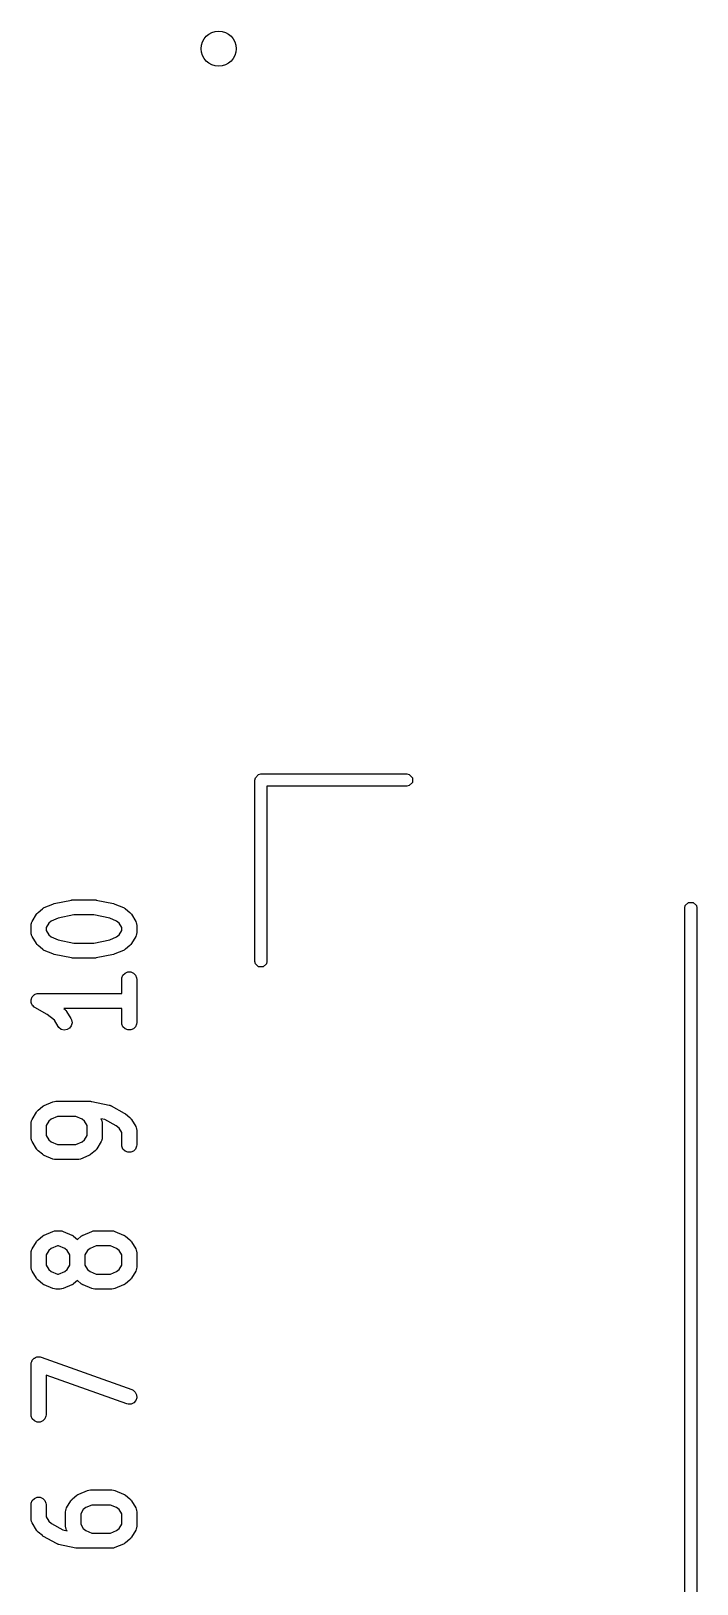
# Model space of a CAD drawing. Extents: x 0.25 to 0.99, y 0.39 to 1.61.
# Drawn here: x 0.727 to 0.987, y 1 to 1.607 of the extents above; entities that cross this region are included whole.
import ezdxf

# ---------------------------------------------------------------- set-up
doc = ezdxf.new("R2010")
doc.units = 0
doc.header["$MEASUREMENT"] = 0
doc.layers.add('BLACK', color=7, linetype='CONTINUOUS')

msp = doc.modelspace()

# ---------------------------------------------------------------- linework, layer by layer
at = {"layer": 'BLACK', "linetype": 'CONTINUOUS'}
for p, q in [((0.81417, 1.31417), (0.81435, 1.31508)), ((0.81417, 1.24331), (0.81417, 1.31417)), ((0.81435, 1.31508), (0.81563, 1.31636)), ((0.81563, 1.31636), (0.81654, 1.31654)), ((0.81654, 1.31654), (0.87362, 1.31654)), ((0.87362, 1.31181), (0.8189, 1.31181)), ((0.8189, 1.31181), (0.8189, 1.24331)), ((0.87362, 1.31654), (0.87453, 1.31636)), ((0.87453, 1.31199), (0.87362, 1.31181)), ((0.87453, 1.31636), (0.8758, 1.31508)), ((0.8758, 1.31327), (0.87453, 1.31199)), ((0.8758, 1.31508), (0.8758, 1.31327)), ((0.72917, 1.26221), (0.72941, 1.26245)), ((0.72941, 1.26245), (0.73109, 1.26386)), ((0.73109, 1.26386), (0.73128, 1.26399)), ((0.73128, 1.26399), (0.73134, 1.26404)), ((0.73134, 1.26404), (0.73146, 1.26411)), ((0.73146, 1.26411), (0.73157, 1.26418)), ((0.73157, 1.26418), (0.73164, 1.26421)), ((0.73164, 1.26421), (0.73185, 1.26432)), ((0.73185, 1.26432), (0.73522, 1.26572)), ((0.73522, 1.26572), (0.73549, 1.2658)), ((0.73549, 1.2658), (0.73576, 1.26589)), ((0.73576, 1.26589), (0.7425, 1.26729)), ((0.7425, 1.26729), (0.74252, 1.2673)), ((0.74252, 1.2673), (0.74253, 1.2673)), ((0.74253, 1.2673), (0.7428, 1.26733)), ((0.7428, 1.26733), (0.74308, 1.26736)), ((0.74308, 1.26736), (0.74309, 1.26735)), ((0.74309, 1.26735), (0.74311, 1.26736)), ((0.74311, 1.26736), (0.75154, 1.26736)), ((0.75154, 1.26736), (0.75156, 1.26735)), ((0.75156, 1.26735), (0.75157, 1.26736)), ((0.75157, 1.26736), (0.75185, 1.26733)), ((0.75185, 1.26733), (0.75212, 1.2673)), ((0.75212, 1.2673), (0.75213, 1.2673)), ((0.75213, 1.2673), (0.75215, 1.26729)), ((0.75215, 1.26729), (0.75889, 1.26589)), ((0.75889, 1.26589), (0.75916, 1.2658)), ((0.75916, 1.2658), (0.75943, 1.26572)), ((0.75943, 1.26572), (0.7628, 1.26432)), ((0.7628, 1.26432), (0.76301, 1.26421)), ((0.76301, 1.26421), (0.76308, 1.26418)), ((0.76308, 1.26418), (0.76319, 1.26411)), ((0.76319, 1.26411), (0.76331, 1.26404)), ((0.76331, 1.26404), (0.76337, 1.26399)), ((0.76337, 1.26399), (0.76356, 1.26386)), ((0.76356, 1.26386), (0.76524, 1.26245)), ((0.76524, 1.26245), (0.76548, 1.26221)), ((0.98228, 1.26417), (0.98246, 1.26508)), ((0.98228, 0.73543), (0.98228, 1.26417)), ((0.98246, 1.26508), (0.98374, 1.26636)), ((0.98374, 1.26636), (0.98555, 1.26636)), ((0.98555, 1.26636), (0.98683, 1.26508)), ((0.98683, 1.26508), (0.98701, 1.26417)), ((0.98701, 1.26417), (0.98701, 0.73543)), ((0.72666, 1.25737), (0.72671, 1.25795)), ((0.72666, 1.25456), (0.72666, 1.25737)), ((0.72671, 1.25795), (0.7268, 1.25815)), ((0.7268, 1.25815), (0.72683, 1.25837)), ((0.72683, 1.25837), (0.72708, 1.25889)), ((0.72708, 1.25889), (0.72876, 1.2617)), ((0.72876, 1.2617), (0.72896, 1.26197)), ((0.72896, 1.26197), (0.729, 1.26204)), ((0.729, 1.26204), (0.72906, 1.2621)), ((0.72906, 1.2621), (0.72911, 1.26217)), ((0.72911, 1.26217), (0.72917, 1.26221)), ((0.73357, 1.25824), (0.73256, 1.25655)), ((0.73256, 1.25655), (0.73256, 1.25538)), ((0.73453, 1.25904), (0.73357, 1.25824)), ((0.73723, 1.26016), (0.73453, 1.25904)), ((0.74341, 1.26145), (0.73723, 1.26016)), ((0.75124, 1.26145), (0.74341, 1.26145)), ((0.75742, 1.26016), (0.75124, 1.26145)), ((0.76012, 1.25904), (0.75742, 1.26016)), ((0.76108, 1.25824), (0.76012, 1.25904)), ((0.76209, 1.25655), (0.76108, 1.25824)), ((0.76209, 1.25538), (0.76209, 1.25655)), ((0.76548, 1.26221), (0.76554, 1.26217)), ((0.76554, 1.26217), (0.76559, 1.2621)), ((0.76559, 1.2621), (0.76565, 1.26204)), ((0.76565, 1.26204), (0.76569, 1.26197)), ((0.76569, 1.26197), (0.76589, 1.2617)), ((0.76589, 1.2617), (0.76757, 1.25889)), ((0.76757, 1.25889), (0.76782, 1.25837)), ((0.76782, 1.25837), (0.76785, 1.25815)), ((0.76785, 1.25815), (0.76794, 1.25795)), ((0.76794, 1.25795), (0.76799, 1.25737)), ((0.76799, 1.25737), (0.76799, 1.25456)), ((0.72671, 1.25398), (0.72666, 1.25456)), ((0.7268, 1.25378), (0.72671, 1.25398)), ((0.72683, 1.25356), (0.7268, 1.25378)), ((0.72708, 1.25304), (0.72683, 1.25356)), ((0.72876, 1.25023), (0.72708, 1.25304)), ((0.72896, 1.24996), (0.72876, 1.25023)), ((0.73256, 1.25538), (0.73357, 1.2537)), ((0.73357, 1.2537), (0.73453, 1.2529)), ((0.73453, 1.2529), (0.73723, 1.25177)), ((0.73723, 1.25177), (0.74341, 1.25048)), ((0.74341, 1.25048), (0.75124, 1.25048)), ((0.75124, 1.25048), (0.75742, 1.25177)), ((0.75742, 1.25177), (0.76012, 1.2529)), ((0.76012, 1.2529), (0.76108, 1.2537)), ((0.76108, 1.2537), (0.76209, 1.25538)), ((0.76589, 1.25023), (0.76569, 1.24996)), ((0.76757, 1.25304), (0.76589, 1.25023)), ((0.76782, 1.25356), (0.76757, 1.25304)), ((0.76785, 1.25378), (0.76782, 1.25356)), ((0.76794, 1.25398), (0.76785, 1.25378)), ((0.76799, 1.25456), (0.76794, 1.25398)), ((0.729, 1.24989), (0.72896, 1.24996)), ((0.72906, 1.24983), (0.729, 1.24989)), ((0.72911, 1.24976), (0.72906, 1.24983)), ((0.72917, 1.24972), (0.72911, 1.24976)), ((0.72941, 1.24948), (0.72917, 1.24972)), ((0.73109, 1.24807), (0.72941, 1.24948)), ((0.73128, 1.24794), (0.73109, 1.24807)), ((0.73134, 1.24789), (0.73128, 1.24794)), ((0.73146, 1.24783), (0.73134, 1.24789)), ((0.73157, 1.24775), (0.73146, 1.24783)), ((0.73164, 1.24773), (0.73157, 1.24775)), ((0.73185, 1.24762), (0.73164, 1.24773)), ((0.73522, 1.24621), (0.73185, 1.24762)), ((0.73549, 1.24613), (0.73522, 1.24621)), ((0.73576, 1.24605), (0.73549, 1.24613)), ((0.7425, 1.24464), (0.73576, 1.24605)), ((0.74252, 1.24464), (0.7425, 1.24464)), ((0.74253, 1.24463), (0.74252, 1.24464)), ((0.7428, 1.24461), (0.74253, 1.24463)), ((0.74308, 1.24458), (0.7428, 1.24461)), ((0.74309, 1.24458), (0.74308, 1.24458)), ((0.74311, 1.24458), (0.74309, 1.24458)), ((0.75154, 1.24458), (0.74311, 1.24458)), ((0.75156, 1.24458), (0.75154, 1.24458)), ((0.75157, 1.24458), (0.75156, 1.24458)), ((0.75185, 1.24461), (0.75157, 1.24458)), ((0.75212, 1.24463), (0.75185, 1.24461)), ((0.75213, 1.24464), (0.75212, 1.24463)), ((0.75215, 1.24464), (0.75213, 1.24464)), ((0.75889, 1.24605), (0.75215, 1.24464)), ((0.75916, 1.24613), (0.75889, 1.24605)), ((0.75943, 1.24621), (0.75916, 1.24613)), ((0.7628, 1.24762), (0.75943, 1.24621)), ((0.76301, 1.24773), (0.7628, 1.24762)), ((0.76308, 1.24775), (0.76301, 1.24773)), ((0.76319, 1.24783), (0.76308, 1.24775)), ((0.76331, 1.24789), (0.76319, 1.24783)), ((0.76337, 1.24794), (0.76331, 1.24789)), ((0.76356, 1.24807), (0.76337, 1.24794)), ((0.76524, 1.24948), (0.76356, 1.24807)), ((0.76548, 1.24972), (0.76524, 1.24948)), ((0.76554, 1.24976), (0.76548, 1.24972)), ((0.76559, 1.24983), (0.76554, 1.24976)), ((0.76565, 1.24989), (0.76559, 1.24983)), ((0.76569, 1.24996), (0.76565, 1.24989)), ((0.76259, 1.23792), (0.7634, 1.23874)), ((0.7634, 1.23874), (0.76447, 1.23918)), ((0.76447, 1.23918), (0.76562, 1.23918)), ((0.76562, 1.23918), (0.76668, 1.23874)), ((0.76668, 1.23874), (0.7675, 1.23792)), ((0.81435, 1.2424), (0.81417, 1.24331)), ((0.81563, 1.24112), (0.81435, 1.2424)), ((0.81744, 1.24112), (0.81563, 1.24112)), ((0.81872, 1.2424), (0.81744, 1.24112)), ((0.8189, 1.24331), (0.81872, 1.2424)), ((0.76209, 1.23628), (0.76215, 1.23686)), ((0.76209, 1.2308), (0.76209, 1.23628)), ((0.76215, 1.23686), (0.76259, 1.23792)), ((0.7675, 1.23792), (0.76794, 1.23686)), ((0.76794, 1.23686), (0.76799, 1.23628)), ((0.76799, 1.23628), (0.76799, 1.21941)), ((0.72667, 1.2276), (0.72671, 1.22801)), ((0.72671, 1.22744), (0.72667, 1.2276)), ((0.72671, 1.22842), (0.72678, 1.22858)), ((0.72671, 1.22801), (0.72671, 1.22842)), ((0.72671, 1.22727), (0.72671, 1.22744)), ((0.72687, 1.22689), (0.72671, 1.22727)), ((0.72678, 1.22858), (0.7268, 1.22875)), ((0.7268, 1.22875), (0.727, 1.22911)), ((0.72698, 1.2265), (0.72687, 1.22689)), ((0.72709, 1.22636), (0.72698, 1.2265)), ((0.727, 1.22911), (0.72715, 1.22949)), ((0.72715, 1.2262), (0.72709, 1.22636)), ((0.72715, 1.22949), (0.72727, 1.22961)), ((0.72744, 1.22591), (0.72715, 1.2262)), ((0.72727, 1.22961), (0.72736, 1.22975)), ((0.72736, 1.22975), (0.72768, 1.23001)), ((0.72768, 1.23001), (0.72797, 1.2303)), ((0.72797, 1.2303), (0.72813, 1.23037)), ((0.72813, 1.23037), (0.72826, 1.23047)), ((0.72826, 1.23047), (0.72865, 1.23058)), ((0.72865, 1.23058), (0.72903, 1.23074)), ((0.72903, 1.23074), (0.72929, 1.23077)), ((0.72929, 1.23077), (0.72937, 1.23079)), ((0.72937, 1.23079), (0.72943, 1.23078)), ((0.72943, 1.23078), (0.72961, 1.2308)), ((0.72961, 1.2308), (0.76209, 1.2308)), ((0.7277, 1.22559), (0.72744, 1.22591)), ((0.72791, 1.22544), (0.7277, 1.22559)), ((0.72797, 1.22539), (0.72791, 1.22544)), ((0.72803, 1.22536), (0.72797, 1.22539)), ((0.72817, 1.22526), (0.72803, 1.22536)), ((0.73299, 1.22259), (0.72817, 1.22526)), ((0.73577, 1.22027), (0.73299, 1.22259)), ((0.7372, 1.21789), (0.73577, 1.22027)), ((0.76209, 1.22489), (0.73945, 1.22489)), ((0.73945, 1.22489), (0.73994, 1.22449)), ((0.73994, 1.22449), (0.74017, 1.22425)), ((0.74017, 1.22425), (0.74023, 1.2242)), ((0.74023, 1.2242), (0.74028, 1.22414)), ((0.74028, 1.22414), (0.74034, 1.22408)), ((0.74034, 1.22408), (0.74038, 1.22401)), ((0.74038, 1.22401), (0.74058, 1.22374)), ((0.74058, 1.22374), (0.74226, 1.22093)), ((0.74226, 1.22093), (0.74251, 1.2204)), ((0.74251, 1.2204), (0.74268, 1.21927)), ((0.76209, 1.21941), (0.76209, 1.22489)), ((0.73755, 1.21742), (0.7372, 1.21789)), ((0.73847, 1.21674), (0.73755, 1.21742)), ((0.73959, 1.21646), (0.73847, 1.21674)), ((0.74073, 1.21663), (0.73959, 1.21646)), ((0.74172, 1.21722), (0.74073, 1.21663)), ((0.7424, 1.21815), (0.74172, 1.21722)), ((0.74268, 1.21927), (0.7424, 1.21815)), ((0.76215, 1.21883), (0.76209, 1.21941)), ((0.76259, 1.21777), (0.76215, 1.21883)), ((0.7634, 1.21695), (0.76259, 1.21777)), ((0.76447, 1.21651), (0.7634, 1.21695)), ((0.76562, 1.21651), (0.76447, 1.21651)), ((0.76668, 1.21695), (0.76562, 1.21651)), ((0.7675, 1.21777), (0.76668, 1.21695)), ((0.76794, 1.21883), (0.7675, 1.21777)), ((0.76799, 1.21941), (0.76794, 1.21883)), ((0.72708, 1.18156), (0.72876, 1.18437)), ((0.72876, 1.18437), (0.72896, 1.18464)), ((0.72896, 1.18464), (0.729, 1.18471)), ((0.729, 1.18471), (0.72906, 1.18477)), ((0.72906, 1.18477), (0.72911, 1.18483)), ((0.72911, 1.18483), (0.72917, 1.18488)), ((0.72917, 1.18488), (0.72941, 1.18512)), ((0.72941, 1.18512), (0.73109, 1.18653)), ((0.73109, 1.18653), (0.73128, 1.18666)), ((0.73128, 1.18666), (0.73134, 1.18671)), ((0.73134, 1.18671), (0.73146, 1.18677)), ((0.73146, 1.18677), (0.73157, 1.18685)), ((0.73157, 1.18685), (0.73164, 1.18687)), ((0.73164, 1.18687), (0.73185, 1.18698)), ((0.73185, 1.18698), (0.73522, 1.18839)), ((0.73522, 1.18839), (0.73578, 1.18856)), ((0.73578, 1.18856), (0.73636, 1.18862)), ((0.73578, 1.18856), (0.73578, 1.18856)), ((0.73578, 1.18856), (0.73578, 1.18856)), ((0.73636, 1.18862), (0.74986, 1.18862)), ((0.74986, 1.18862), (0.74987, 1.18861)), ((0.74987, 1.18861), (0.74988, 1.18862)), ((0.74988, 1.18862), (0.75016, 1.18859)), ((0.75016, 1.18859), (0.75043, 1.18856)), ((0.75043, 1.18856), (0.75044, 1.18856)), ((0.75044, 1.18856), (0.75046, 1.18855)), ((0.75046, 1.18855), (0.75721, 1.18715)), ((0.75721, 1.18715), (0.75743, 1.18708)), ((0.75743, 1.18708), (0.75751, 1.18707)), ((0.75751, 1.18707), (0.75763, 1.18701)), ((0.75763, 1.18701), (0.75776, 1.18697)), ((0.75776, 1.18697), (0.75782, 1.18693)), ((0.75782, 1.18693), (0.75804, 1.18684)), ((0.75804, 1.18684), (0.7631, 1.18403)), ((0.7631, 1.18403), (0.76333, 1.18387)), ((0.76333, 1.18387), (0.76356, 1.18371)), ((0.76356, 1.18371), (0.76524, 1.18231)), ((0.72666, 1.18004), (0.72671, 1.18061)), ((0.72666, 1.17441), (0.72666, 1.18004)), ((0.72671, 1.18061), (0.7268, 1.18082)), ((0.7268, 1.18082), (0.72683, 1.18103)), ((0.72683, 1.18103), (0.72708, 1.18156)), ((0.73357, 1.1809), (0.73256, 1.17922)), ((0.73256, 1.17922), (0.73256, 1.17523)), ((0.73453, 1.1817), (0.73357, 1.1809)), ((0.73695, 1.18271), (0.73453, 1.1817)), ((0.7442, 1.18271), (0.73695, 1.18271)), ((0.74662, 1.1817), (0.7442, 1.18271)), ((0.74758, 1.1809), (0.74662, 1.1817)), ((0.74859, 1.17922), (0.74758, 1.1809)), ((0.74859, 1.17523), (0.74859, 1.17922)), ((0.75556, 1.18146), (0.75393, 1.1818)), ((0.75393, 1.1818), (0.75408, 1.18156)), ((0.75408, 1.18156), (0.75432, 1.18103)), ((0.75432, 1.18103), (0.75436, 1.18082)), ((0.75436, 1.18082), (0.75444, 1.18061)), ((0.75444, 1.18061), (0.7545, 1.18004)), ((0.7545, 1.18004), (0.7545, 1.17441)), ((0.75999, 1.179), (0.75556, 1.18146)), ((0.76108, 1.17809), (0.75999, 1.179)), ((0.76209, 1.17641), (0.76108, 1.17809)), ((0.76524, 1.18231), (0.76548, 1.18207)), ((0.76548, 1.18207), (0.76554, 1.18202)), ((0.76554, 1.18202), (0.76559, 1.18195)), ((0.76559, 1.18195), (0.76565, 1.18189)), ((0.76565, 1.18189), (0.76569, 1.18183)), ((0.76569, 1.18183), (0.76589, 1.18156)), ((0.76589, 1.18156), (0.76757, 1.17875)), ((0.76757, 1.17875), (0.76782, 1.17822)), ((0.76782, 1.17822), (0.76785, 1.17801)), ((0.76785, 1.17801), (0.76794, 1.1778)), ((0.76794, 1.1778), (0.76799, 1.17723)), ((0.72671, 1.17384), (0.72666, 1.17441)), ((0.7268, 1.17364), (0.72671, 1.17384)), ((0.72683, 1.17342), (0.7268, 1.17364)), ((0.72708, 1.17289), (0.72683, 1.17342)), ((0.72876, 1.17008), (0.72708, 1.17289)), ((0.73256, 1.17523), (0.73357, 1.17355)), ((0.73357, 1.17355), (0.73453, 1.17275)), ((0.73453, 1.17275), (0.73695, 1.17174)), ((0.73695, 1.17174), (0.7442, 1.17174)), ((0.7442, 1.17174), (0.74662, 1.17275)), ((0.74662, 1.17275), (0.74758, 1.17355)), ((0.74758, 1.17355), (0.74859, 1.17523)), ((0.75408, 1.17289), (0.75239, 1.17008)), ((0.75432, 1.17342), (0.75408, 1.17289)), ((0.75436, 1.17364), (0.75432, 1.17342)), ((0.75444, 1.17384), (0.75436, 1.17364)), ((0.7545, 1.17441), (0.75444, 1.17384)), ((0.76209, 1.1716), (0.76209, 1.17641)), ((0.76215, 1.17103), (0.76209, 1.1716)), ((0.76799, 1.1716), (0.76794, 1.17103)), ((0.76799, 1.17723), (0.76799, 1.1716)), ((0.72896, 1.16981), (0.72876, 1.17008)), ((0.729, 1.16975), (0.72896, 1.16981)), ((0.72906, 1.16969), (0.729, 1.16975)), ((0.72911, 1.16962), (0.72906, 1.16969)), ((0.72917, 1.16957), (0.72911, 1.16962)), ((0.72941, 1.16933), (0.72917, 1.16957)), ((0.73109, 1.16793), (0.72941, 1.16933)), ((0.73128, 1.1678), (0.73109, 1.16793)), ((0.73134, 1.16774), (0.73128, 1.1678)), ((0.73146, 1.16768), (0.73134, 1.16774)), ((0.73157, 1.1676), (0.73146, 1.16768)), ((0.73164, 1.16758), (0.73157, 1.1676)), ((0.73185, 1.16747), (0.73164, 1.16758)), ((0.73522, 1.16606), (0.73185, 1.16747)), ((0.73578, 1.1659), (0.73522, 1.16606)), ((0.73578, 1.16589), (0.73578, 1.1659)), ((0.73578, 1.1659), (0.73578, 1.1659)), ((0.73636, 1.16584), (0.73578, 1.16589)), ((0.74479, 1.16584), (0.73636, 1.16584)), ((0.74537, 1.16589), (0.74479, 1.16584)), ((0.74538, 1.1659), (0.74537, 1.1659)), ((0.74537, 1.1659), (0.74537, 1.16589)), ((0.74593, 1.16606), (0.74538, 1.1659)), ((0.7493, 1.16747), (0.74593, 1.16606)), ((0.74951, 1.16758), (0.7493, 1.16747)), ((0.74958, 1.1676), (0.74951, 1.16758)), ((0.74969, 1.16768), (0.74958, 1.1676)), ((0.74981, 1.16774), (0.74969, 1.16768)), ((0.74987, 1.1678), (0.74981, 1.16774)), ((0.75006, 1.16793), (0.74987, 1.1678)), ((0.75175, 1.16933), (0.75006, 1.16793)), ((0.75198, 1.16957), (0.75175, 1.16933)), ((0.75204, 1.16962), (0.75198, 1.16957)), ((0.75209, 1.16969), (0.75204, 1.16962)), ((0.75215, 1.16975), (0.75209, 1.16969)), ((0.75219, 1.16981), (0.75215, 1.16975)), ((0.75239, 1.17008), (0.75219, 1.16981)), ((0.76259, 1.16996), (0.76215, 1.17103)), ((0.7634, 1.16915), (0.76259, 1.16996)), ((0.76447, 1.16871), (0.7634, 1.16915)), ((0.76562, 1.16871), (0.76447, 1.16871)), ((0.76668, 1.16915), (0.76562, 1.16871)), ((0.7675, 1.16996), (0.76668, 1.16915)), ((0.76794, 1.17103), (0.7675, 1.16996)), ((0.72941, 1.1345), (0.73109, 1.13591)), ((0.73109, 1.13591), (0.73128, 1.13604)), ((0.73128, 1.13604), (0.73134, 1.13609)), ((0.73134, 1.13609), (0.73146, 1.13615)), ((0.73146, 1.13615), (0.73157, 1.13623)), ((0.73157, 1.13623), (0.73164, 1.13625)), ((0.73164, 1.13625), (0.73185, 1.13636)), ((0.73185, 1.13636), (0.73522, 1.13777)), ((0.73522, 1.13777), (0.73578, 1.13794)), ((0.73578, 1.13794), (0.73636, 1.138)), ((0.73578, 1.13794), (0.73578, 1.13794)), ((0.73578, 1.13794), (0.73578, 1.13794)), ((0.73636, 1.138), (0.73804, 1.138)), ((0.73804, 1.138), (0.73862, 1.13794)), ((0.73862, 1.13794), (0.73862, 1.13794)), ((0.73862, 1.13794), (0.73863, 1.13794)), ((0.73863, 1.13794), (0.73918, 1.13777)), ((0.73918, 1.13777), (0.74256, 1.13636)), ((0.74256, 1.13636), (0.74276, 1.13625)), ((0.74276, 1.13625), (0.74283, 1.13623)), ((0.74283, 1.13623), (0.74294, 1.13615)), ((0.74294, 1.13615), (0.74307, 1.13609)), ((0.74307, 1.13609), (0.74312, 1.13604)), ((0.74312, 1.13604), (0.74331, 1.13591)), ((0.74331, 1.13591), (0.74479, 1.13467)), ((0.74479, 1.13467), (0.74628, 1.13591)), ((0.74628, 1.13591), (0.74647, 1.13604)), ((0.74647, 1.13604), (0.74652, 1.13609)), ((0.74652, 1.13609), (0.74664, 1.13615)), ((0.74664, 1.13615), (0.74676, 1.13623)), ((0.74676, 1.13623), (0.74683, 1.13625)), ((0.74683, 1.13625), (0.74703, 1.13636)), ((0.74703, 1.13636), (0.75041, 1.13777)), ((0.75041, 1.13777), (0.75096, 1.13794)), ((0.75096, 1.13794), (0.75096, 1.13794)), ((0.75096, 1.13794), (0.75097, 1.13794)), ((0.75097, 1.13794), (0.75154, 1.138)), ((0.75154, 1.138), (0.75829, 1.138)), ((0.75829, 1.138), (0.75887, 1.13794)), ((0.75887, 1.13794), (0.75887, 1.13794)), ((0.75887, 1.13794), (0.75887, 1.13794)), ((0.75887, 1.13794), (0.75943, 1.13777)), ((0.75943, 1.13777), (0.7628, 1.13636)), ((0.7628, 1.13636), (0.76301, 1.13625)), ((0.76301, 1.13625), (0.76308, 1.13623)), ((0.76308, 1.13623), (0.76319, 1.13615)), ((0.76319, 1.13615), (0.76331, 1.13609)), ((0.76331, 1.13609), (0.76337, 1.13604)), ((0.76337, 1.13604), (0.76356, 1.13591)), ((0.76356, 1.13591), (0.76524, 1.1345)), ((0.72666, 1.12942), (0.72671, 1.13)), ((0.72666, 1.1238), (0.72666, 1.12942)), ((0.72671, 1.13), (0.7268, 1.1302)), ((0.7268, 1.1302), (0.72683, 1.13042)), ((0.72683, 1.13042), (0.72708, 1.13094)), ((0.72708, 1.13094), (0.72876, 1.13375)), ((0.72876, 1.13375), (0.72896, 1.13402)), ((0.72896, 1.13402), (0.729, 1.13409)), ((0.729, 1.13409), (0.72906, 1.13415)), ((0.72906, 1.13415), (0.72911, 1.13422)), ((0.72911, 1.13422), (0.72917, 1.13426)), ((0.72917, 1.13426), (0.72941, 1.1345)), ((0.73357, 1.13028), (0.73256, 1.1286)), ((0.73453, 1.13108), (0.73357, 1.13028)), ((0.73695, 1.13209), (0.73453, 1.13108)), ((0.73745, 1.13209), (0.73695, 1.13209)), ((0.73987, 1.13108), (0.73745, 1.13209)), ((0.74083, 1.13028), (0.73987, 1.13108)), ((0.74184, 1.1286), (0.74083, 1.13028)), ((0.74876, 1.13028), (0.74775, 1.1286)), ((0.74972, 1.13108), (0.74876, 1.13028)), ((0.75213, 1.13209), (0.74972, 1.13108)), ((0.7577, 1.13209), (0.75213, 1.13209)), ((0.76012, 1.13108), (0.7577, 1.13209)), ((0.76108, 1.13028), (0.76012, 1.13108)), ((0.76209, 1.1286), (0.76108, 1.13028)), ((0.76524, 1.1345), (0.76548, 1.13426)), ((0.76548, 1.13426), (0.76554, 1.13422)), ((0.76554, 1.13422), (0.76559, 1.13415)), ((0.76559, 1.13415), (0.76565, 1.13409)), ((0.76565, 1.13409), (0.76569, 1.13402)), ((0.76569, 1.13402), (0.76589, 1.13375)), ((0.76589, 1.13375), (0.76757, 1.13094)), ((0.76757, 1.13094), (0.76782, 1.13042)), ((0.76782, 1.13042), (0.76785, 1.1302)), ((0.76785, 1.1302), (0.76794, 1.13)), ((0.76794, 1.13), (0.76799, 1.12942)), ((0.76799, 1.12942), (0.76799, 1.1238)), ((0.72671, 1.12322), (0.72666, 1.1238)), ((0.7268, 1.12302), (0.72671, 1.12322)), ((0.72683, 1.1228), (0.7268, 1.12302)), ((0.72708, 1.12228), (0.72683, 1.1228)), ((0.73256, 1.1286), (0.73256, 1.12461)), ((0.73256, 1.12461), (0.73357, 1.12293)), ((0.73357, 1.12293), (0.73453, 1.12213)), ((0.73987, 1.12213), (0.74083, 1.12293)), ((0.74083, 1.12293), (0.74184, 1.12461)), ((0.74184, 1.12461), (0.74184, 1.1286)), ((0.74775, 1.1286), (0.74775, 1.12461)), ((0.74775, 1.12461), (0.74876, 1.12293)), ((0.74876, 1.12293), (0.74972, 1.12213)), ((0.76012, 1.12213), (0.76108, 1.12293)), ((0.76108, 1.12293), (0.76209, 1.12461)), ((0.76209, 1.12461), (0.76209, 1.1286)), ((0.76782, 1.1228), (0.76757, 1.12228)), ((0.76785, 1.12302), (0.76782, 1.1228)), ((0.76794, 1.12322), (0.76785, 1.12302)), ((0.76799, 1.1238), (0.76794, 1.12322)), ((0.72876, 1.11946), (0.72708, 1.12228)), ((0.72896, 1.11919), (0.72876, 1.11946)), ((0.729, 1.11913), (0.72896, 1.11919)), ((0.72906, 1.11907), (0.729, 1.11913)), ((0.72911, 1.119), (0.72906, 1.11907)), ((0.72917, 1.11895), (0.72911, 1.119)), ((0.72941, 1.11871), (0.72917, 1.11895)), ((0.73109, 1.11731), (0.72941, 1.11871)), ((0.73128, 1.11718), (0.73109, 1.11731)), ((0.73134, 1.11713), (0.73128, 1.11718)), ((0.73146, 1.11706), (0.73134, 1.11713)), ((0.73157, 1.11698), (0.73146, 1.11706)), ((0.73164, 1.11696), (0.73157, 1.11698)), ((0.73185, 1.11685), (0.73164, 1.11696)), ((0.73522, 1.11545), (0.73185, 1.11685)), ((0.73453, 1.12213), (0.73695, 1.12112)), ((0.73695, 1.12112), (0.73745, 1.12112)), ((0.73745, 1.12112), (0.73987, 1.12213)), ((0.74256, 1.11685), (0.73918, 1.11545)), ((0.74276, 1.11696), (0.74256, 1.11685)), ((0.74283, 1.11698), (0.74276, 1.11696)), ((0.74294, 1.11706), (0.74283, 1.11698)), ((0.74307, 1.11713), (0.74294, 1.11706)), ((0.74312, 1.11718), (0.74307, 1.11713)), ((0.74331, 1.11731), (0.74312, 1.11718)), ((0.74479, 1.11855), (0.74331, 1.11731)), ((0.74628, 1.11731), (0.74479, 1.11855)), ((0.74647, 1.11718), (0.74628, 1.11731)), ((0.74652, 1.11713), (0.74647, 1.11718)), ((0.74664, 1.11706), (0.74652, 1.11713)), ((0.74676, 1.11698), (0.74664, 1.11706)), ((0.74683, 1.11696), (0.74676, 1.11698)), ((0.74703, 1.11685), (0.74683, 1.11696)), ((0.75041, 1.11545), (0.74703, 1.11685)), ((0.74972, 1.12213), (0.75213, 1.12112)), ((0.75213, 1.12112), (0.7577, 1.12112)), ((0.7577, 1.12112), (0.76012, 1.12213)), ((0.7628, 1.11685), (0.75943, 1.11545)), ((0.76301, 1.11696), (0.7628, 1.11685)), ((0.76308, 1.11698), (0.76301, 1.11696)), ((0.76319, 1.11706), (0.76308, 1.11698)), ((0.76331, 1.11713), (0.76319, 1.11706)), ((0.76337, 1.11718), (0.76331, 1.11713)), ((0.76356, 1.11731), (0.76337, 1.11718)), ((0.76524, 1.11871), (0.76356, 1.11731)), ((0.76548, 1.11895), (0.76524, 1.11871)), ((0.76554, 1.119), (0.76548, 1.11895)), ((0.76559, 1.11907), (0.76554, 1.119)), ((0.76565, 1.11913), (0.76559, 1.11907)), ((0.76569, 1.11919), (0.76565, 1.11913)), ((0.76589, 1.11946), (0.76569, 1.11919)), ((0.76757, 1.12228), (0.76589, 1.11946)), ((0.73578, 1.11528), (0.73522, 1.11545)), ((0.73636, 1.11522), (0.73578, 1.11528)), ((0.73578, 1.11528), (0.73578, 1.11528)), ((0.73578, 1.11528), (0.73578, 1.11528)), ((0.73804, 1.11522), (0.73636, 1.11522)), ((0.73862, 1.11528), (0.73804, 1.11522)), ((0.73863, 1.11528), (0.73862, 1.11528)), ((0.73862, 1.11528), (0.73862, 1.11528)), ((0.73918, 1.11545), (0.73863, 1.11528)), ((0.75096, 1.11528), (0.75041, 1.11545)), ((0.75097, 1.11528), (0.75096, 1.11528)), ((0.75096, 1.11528), (0.75096, 1.11528)), ((0.75154, 1.11522), (0.75097, 1.11528)), ((0.75829, 1.11522), (0.75154, 1.11522)), ((0.75887, 1.11528), (0.75829, 1.11522)), ((0.75943, 1.11545), (0.75887, 1.11528)), ((0.75887, 1.11528), (0.75887, 1.11528)), ((0.75887, 1.11528), (0.75887, 1.11528)), ((0.7267, 1.0863), (0.72671, 1.08641)), ((0.72671, 1.08641), (0.72691, 1.08687)), ((0.72691, 1.08687), (0.72708, 1.08735)), ((0.72708, 1.08735), (0.72712, 1.0874)), ((0.72712, 1.0874), (0.72715, 1.08747)), ((0.72715, 1.08747), (0.72751, 1.08783)), ((0.72751, 1.08783), (0.72785, 1.0882)), ((0.72785, 1.0882), (0.72792, 1.08823)), ((0.72792, 1.08823), (0.72797, 1.08829)), ((0.72797, 1.08829), (0.72843, 1.08848)), ((0.72843, 1.08848), (0.72889, 1.0887)), ((0.72889, 1.0887), (0.72896, 1.0887)), ((0.72896, 1.0887), (0.72903, 1.08873)), ((0.72903, 1.08873), (0.72954, 1.08873)), ((0.72954, 1.08873), (0.73004, 1.08875)), ((0.73004, 1.08875), (0.73014, 1.08873)), ((0.73014, 1.08873), (0.73018, 1.08873)), ((0.73018, 1.08873), (0.73025, 1.0887)), ((0.73025, 1.0887), (0.7306, 1.08861)), ((0.7306, 1.08861), (0.76603, 1.07596)), ((0.72666, 1.08583), (0.72669, 1.08619)), ((0.72666, 1.06615), (0.72666, 1.08583)), ((0.72669, 1.08626), (0.7267, 1.0863)), ((0.72669, 1.08619), (0.72669, 1.08626)), ((0.76405, 1.0704), (0.73256, 1.08164)), ((0.73256, 1.08164), (0.73256, 1.06615)), ((0.76603, 1.07596), (0.76656, 1.07571)), ((0.76656, 1.07571), (0.76741, 1.07494)), ((0.76741, 1.07494), (0.76791, 1.0739)), ((0.76461, 1.07026), (0.76405, 1.0704)), ((0.76576, 1.07031), (0.76461, 1.07026)), ((0.7668, 1.07081), (0.76576, 1.07031)), ((0.76758, 1.07166), (0.7668, 1.07081)), ((0.76796, 1.07275), (0.76758, 1.07166)), ((0.76791, 1.0739), (0.76796, 1.07275)), ((0.72671, 1.06557), (0.72666, 1.06615)), ((0.72715, 1.06451), (0.72671, 1.06557)), ((0.72797, 1.06369), (0.72715, 1.06451)), ((0.72903, 1.06325), (0.72797, 1.06369)), ((0.73018, 1.06325), (0.72903, 1.06325)), ((0.73125, 1.06369), (0.73018, 1.06325)), ((0.73206, 1.06451), (0.73125, 1.06369)), ((0.7325, 1.06557), (0.73206, 1.06451)), ((0.73256, 1.06615), (0.7325, 1.06557)), ((0.72671, 1.03157), (0.72715, 1.03263)), ((0.72715, 1.03263), (0.72797, 1.03345)), ((0.72797, 1.03345), (0.72903, 1.03389)), ((0.72903, 1.03389), (0.73018, 1.03389)), ((0.73018, 1.03389), (0.73125, 1.03345)), ((0.73125, 1.03345), (0.73206, 1.03263)), ((0.73206, 1.03263), (0.7325, 1.03157)), ((0.74057, 1.0297), (0.74226, 1.03251)), ((0.74226, 1.03251), (0.74246, 1.03278)), ((0.74246, 1.03278), (0.7425, 1.03285)), ((0.7425, 1.03285), (0.74256, 1.03291)), ((0.74256, 1.03291), (0.74261, 1.03298)), ((0.74261, 1.03298), (0.74267, 1.03302)), ((0.74267, 1.03302), (0.7429, 1.03326)), ((0.7429, 1.03326), (0.74459, 1.03467)), ((0.74459, 1.03467), (0.74478, 1.0348)), ((0.74478, 1.0348), (0.74484, 1.03485)), ((0.74484, 1.03485), (0.74496, 1.03492)), ((0.74496, 1.03492), (0.74507, 1.03499)), ((0.74507, 1.03499), (0.74514, 1.03502)), ((0.74514, 1.03502), (0.74535, 1.03513)), ((0.74535, 1.03513), (0.74872, 1.03653)), ((0.74872, 1.03653), (0.74927, 1.0367)), ((0.74927, 1.0367), (0.74928, 1.0367)), ((0.74928, 1.0367), (0.74986, 1.03676)), ((0.74928, 1.0367), (0.74928, 1.0367)), ((0.74986, 1.03676), (0.75829, 1.03676)), ((0.75829, 1.03676), (0.75887, 1.0367)), ((0.75887, 1.0367), (0.75887, 1.0367)), ((0.75887, 1.0367), (0.75887, 1.0367)), ((0.75887, 1.0367), (0.75943, 1.03653)), ((0.75943, 1.03653), (0.7628, 1.03513)), ((0.7628, 1.03513), (0.76301, 1.03502)), ((0.76301, 1.03502), (0.76308, 1.03499)), ((0.76308, 1.03499), (0.76319, 1.03492)), ((0.76319, 1.03492), (0.76331, 1.03485)), ((0.76331, 1.03485), (0.76337, 1.0348)), ((0.76337, 1.0348), (0.76356, 1.03467)), ((0.76356, 1.03467), (0.76524, 1.03326)), ((0.76524, 1.03326), (0.76548, 1.03302)), ((0.76548, 1.03302), (0.76554, 1.03298)), ((0.76554, 1.03298), (0.76559, 1.03291)), ((0.76559, 1.03291), (0.76565, 1.03285)), ((0.76565, 1.03285), (0.76569, 1.03278)), ((0.76569, 1.03278), (0.76589, 1.03251)), ((0.76589, 1.03251), (0.76757, 1.0297)), ((0.72666, 1.03099), (0.72671, 1.03157)), ((0.72666, 1.02537), (0.72666, 1.03099)), ((0.7325, 1.03157), (0.73256, 1.03099)), ((0.73256, 1.03099), (0.73256, 1.02619)), ((0.73256, 1.02619), (0.73357, 1.02451)), ((0.74015, 1.02818), (0.74021, 1.02876)), ((0.74015, 1.02256), (0.74015, 1.02818)), ((0.74021, 1.02876), (0.74029, 1.02896)), ((0.74029, 1.02896), (0.74033, 1.02918)), ((0.74033, 1.02918), (0.74057, 1.0297)), ((0.74707, 1.02905), (0.74606, 1.02736)), ((0.74606, 1.02736), (0.74606, 1.02338)), ((0.74803, 1.02985), (0.74707, 1.02905)), ((0.75045, 1.03085), (0.74803, 1.02985)), ((0.7577, 1.03085), (0.75045, 1.03085)), ((0.76012, 1.02985), (0.7577, 1.03085)), ((0.76108, 1.02905), (0.76012, 1.02985)), ((0.76209, 1.02736), (0.76108, 1.02905)), ((0.76209, 1.02338), (0.76209, 1.02736)), ((0.76757, 1.0297), (0.76782, 1.02918)), ((0.76782, 1.02918), (0.76785, 1.02896)), ((0.76785, 1.02896), (0.76794, 1.02876)), ((0.76794, 1.02876), (0.76799, 1.02818)), ((0.76799, 1.02818), (0.76799, 1.02256)), ((0.72671, 1.02479), (0.72666, 1.02537)), ((0.7268, 1.02459), (0.72671, 1.02479)), ((0.72683, 1.02437), (0.7268, 1.02459)), ((0.72708, 1.02385), (0.72683, 1.02437)), ((0.72876, 1.02104), (0.72708, 1.02385)), ((0.72896, 1.02077), (0.72876, 1.02104)), ((0.729, 1.0207), (0.72896, 1.02077)), ((0.72906, 1.02064), (0.729, 1.0207)), ((0.72911, 1.02057), (0.72906, 1.02064)), ((0.72917, 1.02053), (0.72911, 1.02057)), ((0.72941, 1.02029), (0.72917, 1.02053)), ((0.73109, 1.01888), (0.72941, 1.02029)), ((0.73357, 1.02451), (0.73466, 1.0236)), ((0.73466, 1.0236), (0.73909, 1.02114)), ((0.73909, 1.02114), (0.74072, 1.0208)), ((0.74021, 1.02198), (0.74015, 1.02256)), ((0.74029, 1.02178), (0.74021, 1.02198)), ((0.74033, 1.02156), (0.74029, 1.02178)), ((0.74057, 1.02104), (0.74033, 1.02156)), ((0.74072, 1.0208), (0.74057, 1.02104)), ((0.74606, 1.02338), (0.74707, 1.02169)), ((0.74707, 1.02169), (0.74803, 1.02089)), ((0.74803, 1.02089), (0.75045, 1.01989)), ((0.75045, 1.01989), (0.7577, 1.01989)), ((0.7577, 1.01989), (0.76012, 1.02089)), ((0.76012, 1.02089), (0.76108, 1.02169)), ((0.76108, 1.02169), (0.76209, 1.02338)), ((0.76757, 1.02104), (0.76589, 1.01823)), ((0.76782, 1.02156), (0.76757, 1.02104)), ((0.76785, 1.02178), (0.76782, 1.02156)), ((0.76794, 1.02198), (0.76785, 1.02178)), ((0.76799, 1.02256), (0.76794, 1.02198)), ((0.73132, 1.01873), (0.73109, 1.01888)), ((0.73155, 1.01857), (0.73132, 1.01873)), ((0.73661, 1.01576), (0.73155, 1.01857)), ((0.73683, 1.01566), (0.73661, 1.01576)), ((0.73689, 1.01562), (0.73683, 1.01566)), ((0.73702, 1.01558), (0.73689, 1.01562)), ((0.73714, 1.01553), (0.73702, 1.01558)), ((0.73722, 1.01552), (0.73714, 1.01553)), ((0.73744, 1.01545), (0.73722, 1.01552)), ((0.74419, 1.01404), (0.73744, 1.01545)), ((0.74421, 1.01404), (0.74419, 1.01404)), ((0.74422, 1.01404), (0.74421, 1.01404)), ((0.74449, 1.01401), (0.74422, 1.01404)), ((0.74477, 1.01398), (0.74449, 1.01401)), ((0.74478, 1.01398), (0.74477, 1.01398)), ((0.74479, 1.01398), (0.74478, 1.01398)), ((0.75829, 1.01398), (0.74479, 1.01398)), ((0.75887, 1.01404), (0.75829, 1.01398)), ((0.75943, 1.01421), (0.75887, 1.01404)), ((0.75887, 1.01404), (0.75887, 1.01404)), ((0.75887, 1.01404), (0.75887, 1.01404)), ((0.7628, 1.01561), (0.75943, 1.01421)), ((0.76301, 1.01572), (0.7628, 1.01561)), ((0.76308, 1.01575), (0.76301, 1.01572)), ((0.76319, 1.01582), (0.76308, 1.01575)), ((0.76331, 1.01589), (0.76319, 1.01582)), ((0.76337, 1.01594), (0.76331, 1.01589)), ((0.76356, 1.01607), (0.76337, 1.01594)), ((0.76524, 1.01748), (0.76356, 1.01607)), ((0.76548, 1.01772), (0.76524, 1.01748)), ((0.76554, 1.01776), (0.76548, 1.01772)), ((0.76559, 1.01783), (0.76554, 1.01776)), ((0.76565, 1.01789), (0.76559, 1.01783)), ((0.76569, 1.01796), (0.76565, 1.01789)), ((0.76589, 1.01823), (0.76569, 1.01796))]:
    msp.add_line(p, q, dxfattribs=at)
at = {"layer": 'BLACK'}
msp.add_circle((0.8, 1.6), 0.00689, dxfattribs=at)

doc.saveas('drawing.dxf')
